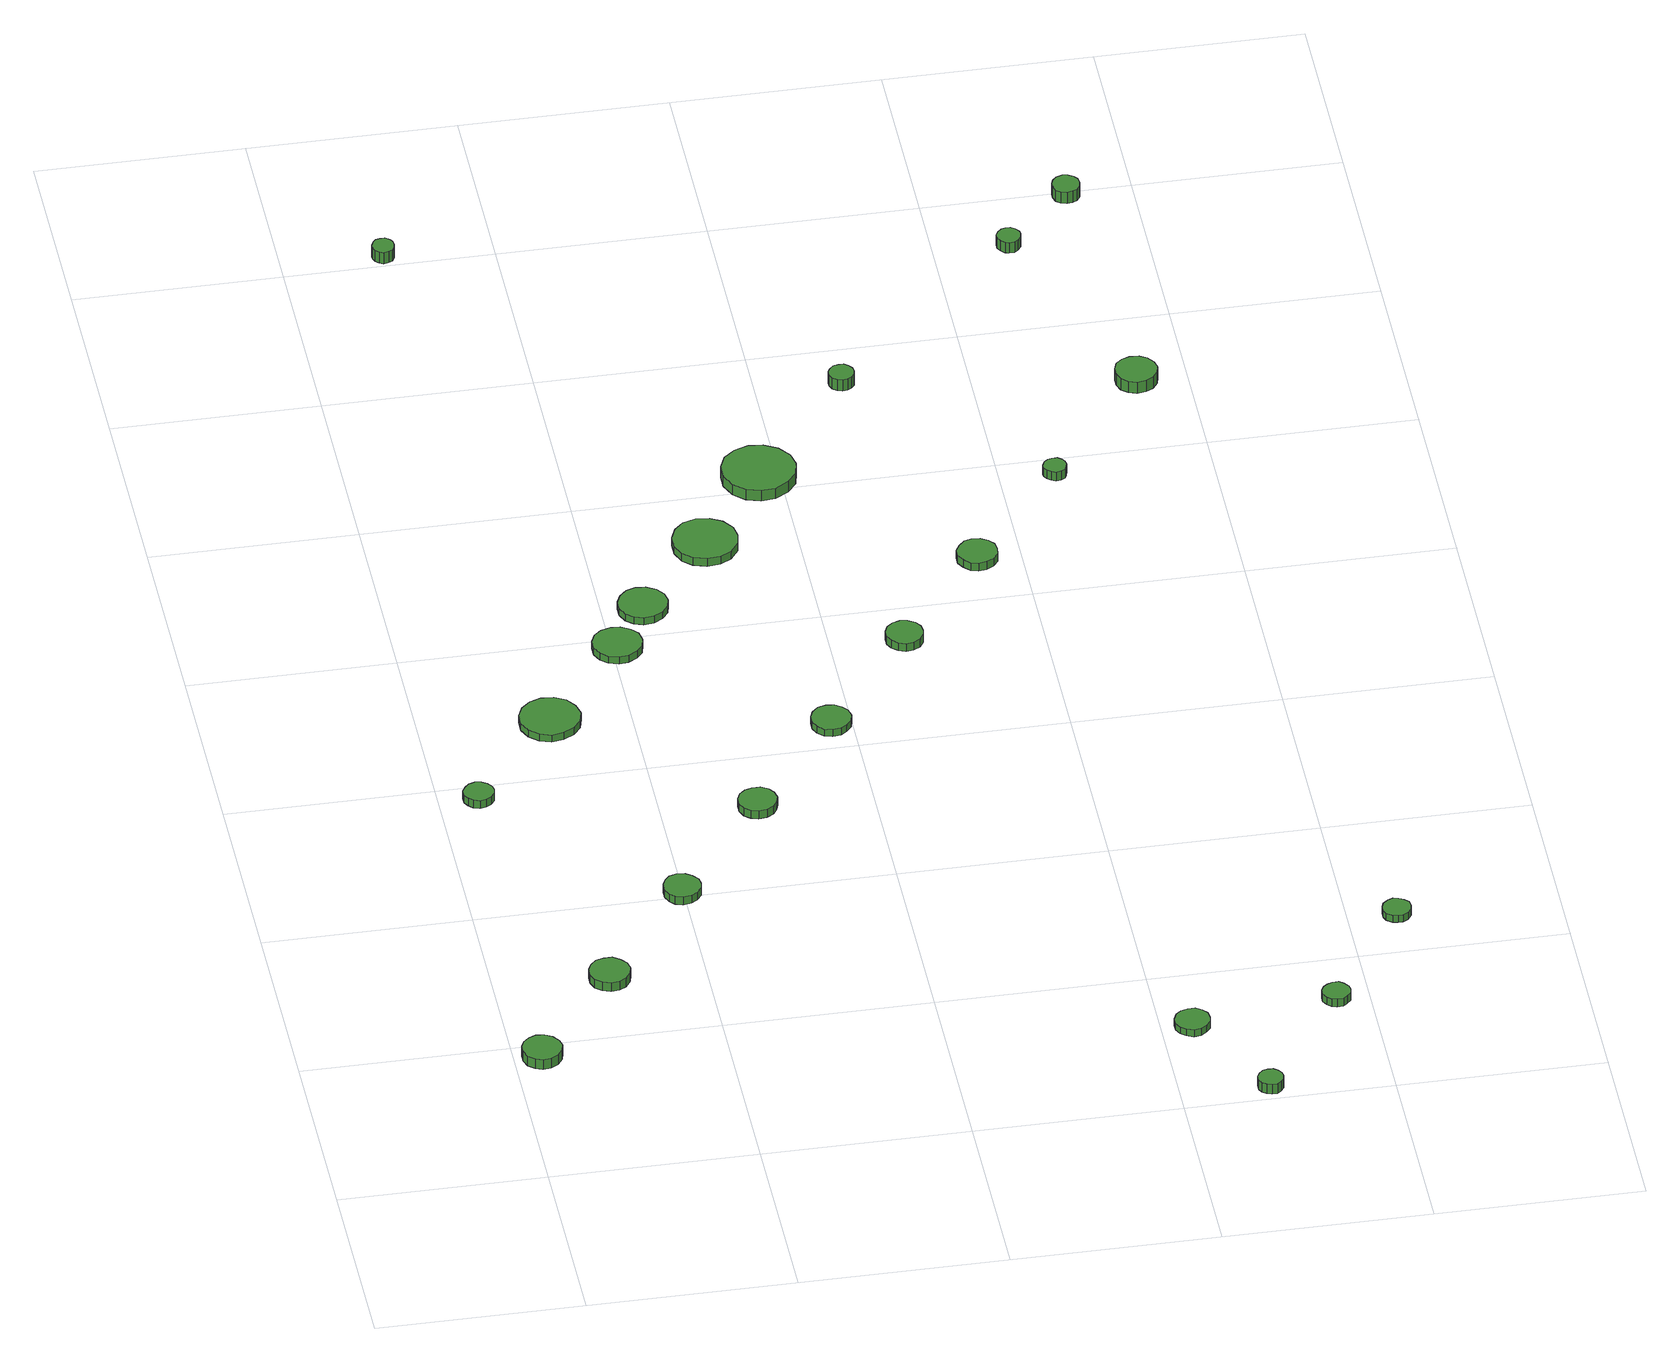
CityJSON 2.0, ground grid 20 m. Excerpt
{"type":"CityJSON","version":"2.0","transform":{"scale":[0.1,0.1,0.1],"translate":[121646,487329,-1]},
"CityObjects":{
"tree1":{"type":"SolitaryVegetationObject","attributes":{"function":"something"},"geometry":[{"type":"MultiSurface","lod":"1","boundaries":[[[0,1,2,3,4,5,6,7,8,9,10,11,12,13,14]],[[15,16,17,18,19,20,21,22,23,24,25,26,27,28,29]],[[0,29,28,1]],[[1,28,27,2]],[[2,27,26,3]],[[3,26,25,4]],[[4,25,24,5]],[[5,24,23,6]],[[6,23,22,7]],[[7,22,21,8]],[[8,21,20,9]],[[9,20,19,10]],[[10,19,18,11]],[[11,18,17,12]],[[12,17,16,13]],[[13,16,15,14]],[[14,15,29,0]]]}]},
"tree2":{"type":"SolitaryVegetationObject","attributes":{"function":"something"},"geometry":[{"type":"MultiSurface","lod":"1","boundaries":[[[30,31,32,33,34,35,36,37,38,39,40,41,42,43,44]],[[45,46,47,48,49,50,51,52,53,54,55,56,57,58,59]],[[30,59,58,31]],[[31,58,57,32]],[[32,57,56,33]],[[33,56,55,34]],[[34,55,54,35]],[[35,54,53,36]],[[36,53,52,37]],[[37,52,51,38]],[[38,51,50,39]],[[39,50,49,40]],[[40,49,48,41]],[[41,48,47,42]],[[42,47,46,43]],[[43,46,45,44]],[[44,45,59,30]]]}]},
"tree3":{"type":"SolitaryVegetationObject","attributes":{"function":"something"},"geometry":[{"type":"MultiSurface","lod":"1","boundaries":[[[60,61,62,63,64,65,66,67,68,69,70,71,72,73,74]],[[75,76,77,78,79,80,81,82,83,84,85,86,87,88,89]],[[60,89,88,61]],[[61,88,87,62]],[[62,87,86,63]],[[63,86,85,64]],[[64,85,84,65]],[[65,84,83,66]],[[66,83,82,67]],[[67,82,81,68]],[[68,81,80,69]],[[69,80,79,70]],[[70,79,78,71]],[[71,78,77,72]],[[72,77,76,73]],[[73,76,75,74]],[[74,75,89,60]]]}]},
"tree4":{"type":"SolitaryVegetationObject","attributes":{"function":"something"},"geometry":[{"type":"MultiSurface","lod":"1","boundaries":[[[90,91,92,93,94,95,96,97,98,99,100,101,102,103,104]],[[105,106,107,108,109,110,111,112,113,114,115,116,117,118,119]],[[90,119,118,91]],[[91,118,117,92]],[[92,117,116,93]],[[93,116,115,94]],[[94,115,114,95]],[[95,114,113,96]],[[96,113,112,97]],[[97,112,111,98]],[[98,111,110,99]],[[99,110,109,100]],[[100,109,108,101]],[[101,108,107,102]],[[102,107,106,103]],[[103,106,105,104]],[[104,105,119,90]]]}]},
"tree5":{"type":"SolitaryVegetationObject","attributes":{"function":"something"},"geometry":[{"type":"MultiSurface","lod":"1","boundaries":[[[120,121,122,123,124,125,126,127,128,129,130,131,132,133,134]],[[135,136,137,138,139,140,141,142,143,144,145,146,147,148,149]],[[120,149,148,121]],[[121,148,147,122]],[[122,147,146,123]],[[123,146,145,124]],[[124,145,144,125]],[[125,144,143,126]],[[126,143,142,127]],[[127,142,141,128]],[[128,141,140,129]],[[129,140,139,130]],[[130,139,138,131]],[[131,138,137,132]],[[132,137,136,133]],[[133,136,135,134]],[[134,135,149,120]]]}]},
"tree6":{"type":"SolitaryVegetationObject","attributes":{"function":"something"},"geometry":[{"type":"MultiSurface","lod":"1","boundaries":[[[150,151,152,153,154,155,156,157,158,159,160,161,162,163,164]],[[165,166,167,168,169,170,171,172,173,174,175,176,177,178,179]],[[150,179,178,151]],[[151,178,177,152]],[[152,177,176,153]],[[153,176,175,154]],[[154,175,174,155]],[[155,174,173,156]],[[156,173,172,157]],[[157,172,171,158]],[[158,171,170,159]],[[159,170,169,160]],[[160,169,168,161]],[[161,168,167,162]],[[162,167,166,163]],[[163,166,165,164]],[[164,165,179,150]]]}]},
"tree7":{"type":"SolitaryVegetationObject","attributes":{"function":"something"},"geometry":[{"type":"MultiSurface","lod":"1","boundaries":[[[180,181,182,183,184,185,186,187,188,189,190,191,192,193,194]],[[195,196,197,198,199,200,201,202,203,204,205,206,207,208,209]],[[180,209,208,181]],[[181,208,207,182]],[[182,207,206,183]],[[183,206,205,184]],[[184,205,204,185]],[[185,204,203,186]],[[186,203,202,187]],[[187,202,201,188]],[[188,201,200,189]],[[189,200,199,190]],[[190,199,198,191]],[[191,198,197,192]],[[192,197,196,193]],[[193,196,195,194]],[[194,195,209,180]]]}]},
"tree8":{"type":"SolitaryVegetationObject","attributes":{"function":"something"},"geometry":[{"type":"MultiSurface","lod":"1","boundaries":[[[210,211,212,213,214,215,216,217,218,219,220,221,222,223,224]],[[225,226,227,228,229,230,231,232,233,234,235,236,237,238,239]],[[210,239,238,211]],[[211,238,237,212]],[[212,237,236,213]],[[213,236,235,214]],[[214,235,234,215]],[[215,234,233,216]],[[216,233,232,217]],[[217,232,231,218]],[[218,231,230,219]],[[219,230,229,220]],[[220,229,228,221]],[[221,228,227,222]],[[222,227,226,223]],[[223,226,225,224]],[[224,225,239,210]]]}]},
"tree9":{"type":"SolitaryVegetationObject","attributes":{"function":"something"},"geometry":[{"type":"MultiSurface","lod":"1","boundaries":[[[240,241,242,243,244,245,246,247,248,249,250,251,252,253,254]],[[255,256,257,258,259,260,261,262,263,264,265,266,267,268,269]],[[240,269,268,241]],[[241,268,267,242]],[[242,267,266,243]],[[243,266,265,244]],[[244,265,264,245]],[[245,264,263,246]],[[246,263,262,247]],[[247,262,261,248]],[[248,261,260,249]],[[249,260,259,250]],[[250,259,258,251]],[[251,258,257,252]],[[252,257,256,253]],[[253,256,255,254]],[[254,255,269,240]]]}]},
"tree10":{"type":"SolitaryVegetationObject","attributes":{"function":"something"},"geometry":[{"type":"MultiSurface","lod":"1","boundaries":[[[270,271,272,273,274,275,276,277,278,279,280,281,282,283,284]],[[285,286,287,288,289,290,291,292,293,294,295,296,297,298,299]],[[270,299,298,271]],[[271,298,297,272]],[[272,297,296,273]],[[273,296,295,274]],[[274,295,294,275]],[[275,294,293,276]],[[276,293,292,277]],[[277,292,291,278]],[[278,291,290,279]],[[279,290,289,280]],[[280,289,288,281]],[[281,288,287,282]],[[282,287,286,283]],[[283,286,285,284]],[[284,285,299,270]]]}]},
"tree11":{"type":"SolitaryVegetationObject","attributes":{"function":"something"},"geometry":[{"type":"MultiSurface","lod":"1","boundaries":[[[300,301,302,303,304,305,306,307,308,309,310,311,312,313,314]],[[315,316,317,318,319,320,321,322,323,324,325,326,327,328,329]],[[300,329,328,301]],[[301,328,327,302]],[[302,327,326,303]],[[303,326,325,304]],[[304,325,324,305]],[[305,324,323,306]],[[306,323,322,307]],[[307,322,321,308]],[[308,321,320,309]],[[309,320,319,310]],[[310,319,318,311]],[[311,318,317,312]],[[312,317,316,313]],[[313,316,315,314]],[[314,315,329,300]]]}]},
"tree12":{"type":"SolitaryVegetationObject","attributes":{"function":"something"},"geometry":[{"type":"MultiSurface","lod":"1","boundaries":[[[330,331,332,333,334,335,336,337,338,339,340,341,342,343,344]],[[345,346,347,348,349,350,351,352,353,354,355,356,357,358,359]],[[330,359,358,331]],[[331,358,357,332]],[[332,357,356,333]],[[333,356,355,334]],[[334,355,354,335]],[[335,354,353,336]],[[336,353,352,337]],[[337,352,351,338]],[[338,351,350,339]],[[339,350,349,340]],[[340,349,348,341]],[[341,348,347,342]],[[342,347,346,343]],[[343,346,345,344]],[[344,345,359,330]]]}]},
"tree13":{"type":"SolitaryVegetationObject","attributes":{"function":"something"},"geometry":[{"type":"MultiSurface","lod":"1","boundaries":[[[360,361,362,363,364,365,366,367,368,369,370,371,372,373,374]],[[375,376,377,378,379,380,381,382,383,384,385,386,387,388,389]],[[360,389,388,361]],[[361,388,387,362]],[[362,387,386,363]],[[363,386,385,364]],[[364,385,384,365]],[[365,384,383,366]],[[366,383,382,367]],[[367,382,381,368]],[[368,381,380,369]],[[369,380,379,370]],[[370,379,378,371]],[[371,378,377,372]],[[372,377,376,373]],[[373,376,375,374]],[[374,375,389,360]]]}]},
"tree14":{"type":"SolitaryVegetationObject","attributes":{"function":"something"},"geometry":[{"type":"MultiSurface","lod":"1","boundaries":[[[390,391,392,393,394,395,396,397,398,399,400,401,402,403,404]],[[405,406,407,408,409,410,411,412,413,414,415,416,417,418,419]],[[390,419,418,391]],[[391,418,417,392]],[[392,417,416,393]],[[393,416,415,394]],[[394,415,414,395]],[[395,414,413,396]],[[396,413,412,397]],[[397,412,411,398]],[[398,411,410,399]],[[399,410,409,400]],[[400,409,408,401]],[[401,408,407,402]],[[402,407,406,403]],[[403,406,405,404]],[[404,405,419,390]]]}]},
"tree15":{"type":"SolitaryVegetationObject","attributes":{"function":"something"},"geometry":[{"type":"MultiSurface","lod":"1","boundaries":[[[420,421,422,423,424,425,426,427,428,429,430,431,432,433,434]],[[435,436,437,438,439,440,441,442,443,444,445,446,447,448,449]],[[420,449,448,421]],[[421,448,447,422]],[[422,447,446,423]],[[423,446,445,424]],[[424,445,444,425]],[[425,444,443,426]],[[426,443,442,427]],[[427,442,441,428]],[[428,441,440,429]],[[429,440,439,430]],[[430,439,438,431]],[[431,438,437,432]],[[432,437,436,433]],[[433,436,435,434]],[[434,435,449,420]]]}]},
"tree16":{"type":"SolitaryVegetationObject","attributes":{"function":"something"},"geometry":[{"type":"MultiSurface","lod":"1","boundaries":[[[450,451,452,453,454,455,456,457,458,459,460,461,462,463,464]],[[465,466,467,468,469,470,471,472,473,474,475,476,477,478,479]],[[450,479,478,451]],[[451,478,477,452]],[[452,477,476,453]],[[453,476,475,454]],[[454,475,474,455]],[[455,474,473,456]],[[456,473,472,457]],[[457,472,471,458]],[[458,471,470,459]],[[459,470,469,460]],[[460,469,468,461]],[[461,468,467,462]],[[462,467,466,463]],[[463,466,465,464]],[[464,465,479,450]]]}]},
"tree17":{"type":"SolitaryVegetationObject","attributes":{"function":"something"},"geometry":[{"type":"MultiSurface","lod":"1","boundaries":[[[480,481,482,483,484,485,486,487,488,489,490,491,492,493,494]],[[495,496,497,498,499,500,501,502,503,504,505,506,507,508,509]],[[480,509,508,481]],[[481,508,507,482]],[[482,507,506,483]],[[483,506,505,484]],[[484,505,504,485]],[[485,504,503,486]],[[486,503,502,487]],[[487,502,501,488]],[[488,501,500,489]],[[489,500,499,490]],[[490,499,498,491]],[[491,498,497,492]],[[492,497,496,493]],[[493,496,495,494]],[[494,495,509,480]]]}]},
"tree18":{"type":"SolitaryVegetationObject","attributes":{"function":"something"},"geometry":[{"type":"MultiSurface","lod":"1","boundaries":[[[510,511,512,513,514,515,516,517,518,519,520,521,522,523,524]],[[525,526,527,528,529,530,531,532,533,534,535,536,537,538,539]],[[510,539,538,511]],[[511,538,537,512]],[[512,537,536,513]],[[513,536,535,514]],[[514,535,534,515]],[[515,534,533,516]],[[516,533,532,517]],[[517,532,531,518]],[[518,531,530,519]],[[519,530,529,520]],[[520,529,528,521]],[[521,528,527,522]],[[522,527,526,523]],[[523,526,525,524]],[[524,525,539,510]]]}]},
"tree19":{"type":"SolitaryVegetationObject","attributes":{"function":"something"},"geometry":[{"type":"MultiSurface","lod":"1","boundaries":[[[540,541,542,543,544,545,546,547,548,549,550,551,552,553,554]],[[555,556,557,558,559,560,561,562,563,564,565,566,567,568,569]],[[540,569,568,541]],[[541,568,567,542]],[[542,567,566,543]],[[543,566,565,544]],[[544,565,564,545]],[[545,564,563,546]],[[546,563,562,547]],[[547,562,561,548]],[[548,561,560,549]],[[549,560,559,550]],[[550,559,558,551]],[[551,558,557,552]],[[552,557,556,553]],[[553,556,555,554]],[[554,555,569,540]]]}]},
"tree20":{"type":"SolitaryVegetationObject","attributes":{"function":"something"},"geometry":[{"type":"MultiSurface","lod":"1","boundaries":[[[570,571,572,573,574,575,576,577,578,579,580,581,582,583,584]],[[585,586,587,588,589,590,591,592,593,594,595,596,597,598,599]],[[570,599,598,571]],[[571,598,597,572]],[[572,597,596,573]],[[573,596,595,574]],[[574,595,594,575]],[[575,594,593,576]],[[576,593,592,577]],[[577,592,591,578]],[[578,591,590,579]],[[579,590,589,580]],[[580,589,588,581]],[[581,588,587,582]],[[582,587,586,583]],[[583,586,585,584]],[[584,585,599,570]]]}]},
"tree21":{"type":"SolitaryVegetationObject","attributes":{"function":"something"},"geometry":[{"type":"MultiSurface","lod":"1","boundaries":[[[600,601,602,603,604,605,606,607,608,609,610,611,612,613,614]],[[615,616,617,618,619,620,621,622,623,624,625,626,627,628,629]],[[600,629,628,601]],[[601,628,627,602]],[[602,627,626,603]],[[603,626,625,604]],[[604,625,624,605]],[[605,624,623,606]],[[606,623,622,607]],[[607,622,621,608]],[[608,621,620,609]],[[609,620,619,610]],[[610,619,618,611]],[[611,618,617,612]],[[612,617,616,613]],[[613,616,615,614]],[[614,615,629,600]]]}]},
"tree22":{"type":"SolitaryVegetationObject","attributes":{"function":"something"},"geometry":[{"type":"MultiSurface","lod":"1","boundaries":[[[630,631,632,633,634,635,636,637,638,639,640,641,642,643,644]],[[645,646,647,648,649,650,651,652,653,654,655,656,657,658,659]],[[630,659,658,631]],[[631,658,657,632]],[[632,657,656,633]],[[633,656,655,634]],[[634,655,654,635]],[[635,654,653,636]],[[636,653,652,637]],[[637,652,651,638]],[[638,651,650,639]],[[639,650,649,640]],[[640,649,648,641]],[[641,648,647,642]],[[642,647,646,643]],[[643,646,645,644]],[[644,645,659,630]]]}]},
"tree23":{"type":"SolitaryVegetationObject","attributes":{"function":"something"},"geometry":[{"type":"MultiSurface","lod":"1","boundaries":[[[660,661,662,663,664,665,666,667,668,669,670,671,672,673,674]],[[675,676,677,678,679,680,681,682,683,684,685,686,687,688,689]],[[660,689,688,661]],[[661,688,687,662]],[[662,687,686,663]],[[663,686,685,664]],[[664,685,684,665]],[[665,684,683,666]],[[666,683,682,667]],[[667,682,681,668]],[[668,681,680,669]],[[669,680,679,670]],[[670,679,678,671]],[[671,678,677,672]],[[672,677,676,673]],[[673,676,675,674]],[[674,675,689,660]]]}]}
},
"vertices":[
[46,183,17],[44,190,17],[39,197,17],[32,201,17],[24,202,17],[17,199,17],[11,194,17],[8,187,17],[8,179,17],[11,171,17],[17,166,17],[24,163,17],[32,164,17],[39,168,17],[44,175,17],[44,175,6],[39,168,6],[32,164,6],[24,163,6],[17,166,6],[11,171,6],[8,179,6],[8,187,6],[11,194,6],[17,199,6],[24,202,6],[32,201,6],[39,197,6],[44,190,6],[46,183,6],
[129,288,17],[127,296,17],[122,302,17],[115,307,17],[107,307,17],[99,305,17],[93,299,17],[90,292,17],[90,284,17],[93,276,17],[99,271,17],[107,268,17],[115,269,17],[122,273,17],[127,280,17],[127,280,7],[122,273,7],[115,269,7],[107,268,7],[99,271,7],[93,276,7],[90,284,7],[90,292,7],[93,299,7],[99,305,7],[107,307,7],[115,307,7],[122,302,7],[127,296,7],[129,288,7],
[52,578,18],[51,583,18],[47,588,18],[42,591,18],[36,592,18],[30,590,18],[26,586,18],[23,581,18],[23,574,18],[26,569,18],[30,565,18],[36,563,18],[42,564,18],[47,567,18],[51,572,18],[51,572,9],[47,567,9],[42,564,9],[36,563,9],[30,565,9],[26,569,9],[23,574,9],[23,581,9],[26,586,9],[30,590,9],[36,592,9],[42,591,9],[47,588,9],[51,583,9],[52,578,9],
[216,404,17],[215,411,17],[210,417,17],[204,421,17],[196,422,17],[189,420,17],[184,415,17],[181,408,17],[181,400,17],[184,393,17],[189,388,17],[196,386,17],[204,387,17],[210,391,17],[215,397,17],[215,397,8],[210,391,8],[204,387,8],[196,386,8],[189,388,8],[184,393,8],[181,400,8],[181,408,8],[184,415,8],[189,420,8],[196,422,8],[204,421,8],[210,417,8],[215,411,8],[216,404,8],
[152,679,18],[149,691,18],[142,701,18],[131,707,18],[119,708,18],[108,704,18],[99,696,18],[94,685,18],[94,673,18],[99,662,18],[108,654,18],[119,650,18],[131,652,18],[142,658,18],[149,667,18],[149,667,10],[142,658,10],[131,652,10],[119,650,10],[108,654,10],[99,662,10],[94,673,10],[94,685,10],[99,696,10],[108,704,10],[119,708,10],[131,707,10],[142,701,10],[149,691,10],[152,679,10],
[228,780,18],[226,790,18],[220,797,18],[211,802,18],[202,803,18],[192,800,18],[185,794,18],[181,785,18],[181,775,18],[185,766,18],[192,760,18],[202,757,18],[211,758,18],[220,763,18],[226,770,18],[226,770,10],[220,763,10],[211,758,10],[202,757,10],[192,760,10],[185,766,10],[181,775,10],[181,785,10],[185,794,10],[192,800,10],[202,803,10],[211,802,10],[220,797,10],[226,790,10],[228,780,10],
[309,520,18],[307,528,18],[303,534,18],[296,538,18],[288,538,18],[281,536,18],[275,531,18],[272,524,18],[272,516,18],[275,509,18],[281,504,18],[288,502,18],[296,503,18],[303,507,18],[307,513,18],[307,513,9],[303,507,9],[296,503,9],[288,502,9],[281,504,9],[275,509,9],[272,516,9],[272,524,9],[275,531,9],[281,536,9],[288,538,9],[296,538,9],[303,534,9],[307,528,9],[309,520,9],
[262,835,18],[260,845,18],[254,853,18],[245,858,18],[235,859,18],[226,856,18],[219,849,18],[215,840,18],[215,830,18],[219,821,18],[226,815,18],[235,812,18],[245,813,18],[254,818,18],[260,826,18],[260,826,10],[254,818,10],[245,813,10],[235,812,10],[226,815,10],[219,821,10],[215,830,10],[215,840,10],[219,849,10],[226,856,10],[235,859,10],[245,858,10],[254,853,10],[260,845,10],[262,835,10],
[106,1407,25],[105,1412,25],[103,1415,25],[99,1418,25],[94,1418,25],[90,1417,25],[87,1414,25],[85,1409,25],[85,1405,25],[87,1401,25],[90,1398,25],[94,1396,25],[99,1397,25],[103,1399,25],[105,1403,25],[105,1403,12],[103,1399,12],[99,1397,12],[94,1396,12],[90,1398,12],[87,1401,12],[85,1405,12],[85,1409,12],[87,1414,12],[90,1417,12],[94,1418,12],[99,1418,12],[103,1415,12],[105,1412,12],[106,1407,12],
[399,633,17],[397,641,17],[392,647,17],[386,651,17],[378,652,17],[370,650,17],[364,644,17],[361,637,17],[361,629,17],[364,622,17],[370,616,17],[378,614,17],[386,615,17],[392,619,17],[397,625,17],[397,625,9],[392,619,9],[386,615,9],[378,614,9],[370,616,9],[364,622,9],[361,629,9],[361,637,9],[364,644,9],[370,650,9],[378,652,9],[386,651,9],[392,647,9],[397,641,9],[399,633,9],
[343,922,18],[341,934,18],[333,945,18],[322,951,18],[309,953,18],[296,949,18],[287,940,18],[282,928,18],[282,915,18],[287,903,18],[296,895,18],[309,891,18],[322,892,18],[333,898,18],[341,909,18],[341,909,9],[333,898,9],[322,892,9],[309,891,9],[296,895,9],[287,903,9],[282,915,9],[282,928,9],[287,940,9],[296,949,9],[309,953,9],[322,951,9],[333,945,9],[341,934,9],[343,922,9],
[646,123,14],[645,130,14],[641,135,14],[635,139,14],[628,139,14],[621,137,14],[616,133,14],[613,126,14],[613,119,14],[616,113,14],[621,109,14],[628,106,14],[635,107,14],[641,111,14],[645,116,14],[645,116,6],[641,111,6],[635,107,6],[628,106,6],[621,109,6],[616,113,6],[613,119,6],[613,126,6],[616,133,6],[621,137,6],[628,139,6],[635,139,6],[641,135,6],[645,130,6],[646,123,6],
[415,1016,21],[412,1030,21],[403,1042,21],[390,1049,21],[376,1051,21],[362,1046,21],[351,1037,21],[345,1023,21],[345,1009,21],[351,995,21],[362,985,21],[376,981,21],[390,982,21],[403,990,21],[412,1001,21],[412,1001,9],[403,990,9],[390,982,9],[376,981,9],[362,985,9],[351,995,9],[345,1009,9],[345,1023,9],[351,1037,9],[362,1046,9],[376,1051,9],[390,1049,9],[403,1042,9],[412,1030,9],[415,1016,9],
[697,19,17],[696,24,17],[693,28,17],[689,31,17],[684,31,17],[679,30,17],[675,26,17],[673,22,17],[673,16,17],[675,12,17],[679,9,17],[684,7,17],[689,7,17],[693,10,17],[696,14,17],[696,14,6],[693,10,6],[689,7,6],[684,7,6],[679,9,6],[675,12,6],[673,16,6],[673,22,6],[675,26,6],[679,30,6],[684,31,6],[689,31,6],[693,28,6],[696,24,6],[697,19,6],
[487,748,18],[486,755,18],[482,761,18],[475,765,18],[468,766,18],[461,764,18],[455,759,18],[452,752,18],[452,744,18],[455,738,18],[461,733,18],[468,730,18],[475,731,18],[482,735,18],[486,741,18],[486,741,9],[482,735,9],[475,731,9],[468,730,9],[461,733,9],[455,738,9],[452,744,9],[452,752,9],[455,759,9],[461,764,9],[468,766,9],[475,765,9],[482,761,9],[486,755,9],[487,748,9],
[782,141,15],[781,146,15],[777,151,15],[773,154,15],[767,154,15],[762,152,15],[758,149,15],[755,144,15],[755,138,15],[758,133,15],[762,129,15],[767,128,15],[773,128,15],[777,131,15],[781,135,15],[781,135,6],[777,131,6],[773,128,6],[767,128,6],[762,129,6],[758,133,6],[755,138,6],[755,144,6],[758,149,6],[762,152,6],[767,154,6],[773,154,6],[777,151,6],[781,146,6],[782,141,6],
[577,860,17],[576,868,17],[571,874,17],[564,878,17],[556,879,17],[549,877,17],[543,871,17],[539,864,17],[539,856,17],[543,849,17],[549,843,17],[556,841,17],[564,842,17],[571,846,17],[576,852,17],[576,852,8],[571,846,8],[564,842,8],[556,841,8],[549,843,8],[543,849,8],[539,856,8],[539,864,8],[543,871,8],[549,877,8],[556,879,8],[564,878,8],[571,874,8],[576,868,8],[577,860,8],
[493,1145,22],[492,1150,22],[489,1154,22],[485,1157,22],[480,1157,22],[475,1156,22],[471,1152,22],[469,1148,22],[469,1143,22],[471,1138,22],[475,1135,22],[480,1133,22],[485,1134,22],[489,1136,22],[492,1140,22],[492,1140,9],[489,1136,9],[485,1134,9],[480,1133,9],[475,1135,9],[471,1138,9],[469,1143,9],[469,1148,9],[471,1152,9],[475,1156,9],[480,1157,9],[485,1157,9],[489,1154,9],[492,1150,9],[493,1145,9],
[860,257,15],[859,263,15],[855,267,15],[850,270,15],[845,271,15],[840,269,15],[835,265,15],[833,260,15],[833,254,15],[835,249,15],[840,245,15],[845,244,15],[850,244,15],[855,247,15],[859,252,15],[859,252,7],[855,247,7],[850,244,7],[845,244,7],[840,245,7],[835,249,7],[833,254,7],[833,260,7],[835,265,7],[840,269,7],[845,271,7],[850,270,7],[855,267,7],[859,263,7],[860,257,7],
[663,975,18],[662,980,18],[660,983,18],[656,986,18],[651,986,18],[647,985,18],[643,982,18],[641,977,18],[641,973,18],[643,969,18],[647,966,18],[651,964,18],[656,965,18],[660,967,18],[662,971,18],[662,971,8],[660,967,8],[656,965,8],[651,964,8],[647,966,8],[643,969,8],[641,973,8],[641,977,8],[643,982,8],[647,985,8],[651,986,8],[656,986,8],[660,983,8],[662,980,8],[663,975,8],
[681,1317,28],[680,1321,28],[677,1325,28],[673,1328,28],[668,1328,28],[664,1327,28],[660,1323,28],[658,1319,28],[658,1314,28],[660,1310,28],[664,1306,28],[668,1305,28],[673,1305,28],[677,1308,28],[680,1312,28],[680,1312,16],[677,1308,16],[673,1305,16],[668,1305,16],[664,1306,16],[660,1310,16],[658,1314,16],[658,1319,16],[660,1323,16],[664,1327,16],[668,1328,16],[673,1328,16],[677,1325,16],[680,1321,16],[681,1317,16],
[771,1099,24],[769,1107,24],[764,1114,24],[757,1118,24],[748,1119,24],[740,1116,24],[734,1111,24],[731,1103,24],[731,1095,24],[734,1087,24],[740,1082,24],[748,1079,24],[757,1080,24],[764,1084,24],[769,1091,24],[769,1091,11],[764,1084,11],[757,1080,11],[748,1079,11],[740,1082,11],[734,1087,11],[731,1095,11],[731,1103,11],[734,1111,11],[740,1116,11],[748,1119,11],[757,1118,11],[764,1114,11],[769,1107,11],[771,1099,11],
[749,1387,26],[748,1393,26],[745,1397,26],[740,1400,26],[735,1401,26],[729,1399,26],[725,1395,26],[723,1390,26],[723,1385,26],[725,1379,26],[729,1376,26],[735,1374,26],[740,1375,26],[745,1377,26],[748,1382,26],[748,1382,13],[745,1377,13],[740,1375,13],[735,1374,13],[729,1376,13],[725,1379,13],[723,1385,13],[723,1390,13],[725,1395,13],[729,1399,13],[735,1401,13],[740,1400,13],[745,1397,13],[748,1393,13],[749,1387,13]
]}
